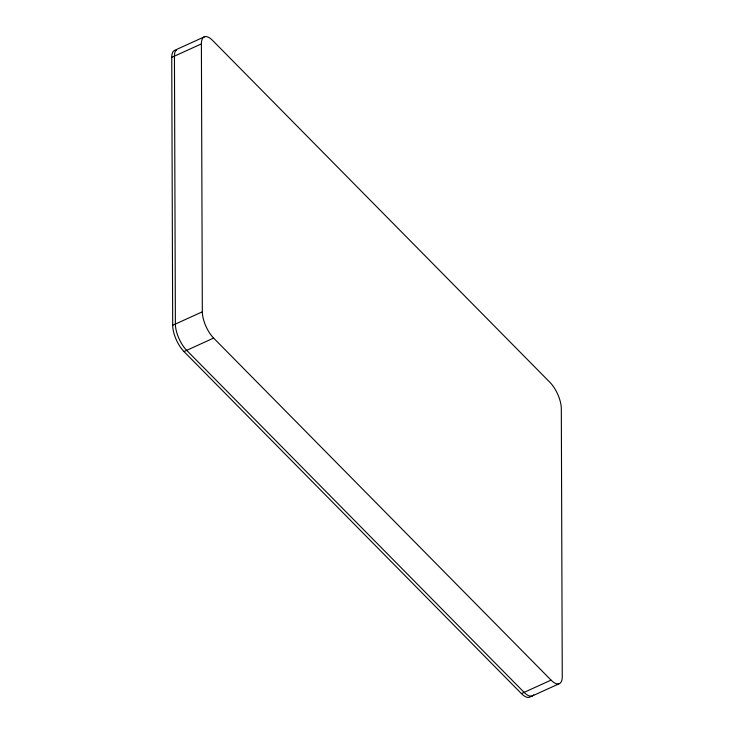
<?xml version="1.0" encoding="UTF-8"?>
<svg xmlns="http://www.w3.org/2000/svg" width="734" height="734" viewBox="0 0 734 734"><rect width="100%" height="100%" fill="white"/><g stroke="black" fill="none" stroke-linecap="round" stroke-linejoin="round"><path stroke-width="1.1" d="M204.648 36.7L177.701 48.958A20.249 8.239 65.5 0 0 174.444 56.142L175.38 324.061A20.249 8.239 65.5 0 0 186.675 350.347L524.113 692.364A20.249 8.239 65.5 0 0 533.82 694.795M171.747 57.371L201.391 43.893A20.249 8.239 65.5 0 1 212.585 40.407L550.014 382.432A20.249 8.239 65.5 0 1 561.317 408.719L562.253 676.629A20.249 8.239 65.5 0 1 551.06 680.115L521.415 693.593L183.986 351.568A20.249 8.239 65.5 0 1 172.683 325.281L171.747 57.371A20.249 8.239 65.5 0 1 176.499 50.04M172.683 325.281L202.327 311.803L201.391 43.893M183.986 351.568L213.622 338.09L551.06 680.115M532.049 696.071L558.996 683.813M213.622 338.09A20.249 8.239 65.5 0 1 202.327 311.803M531.132 696.025A20.249 8.239 65.5 0 1 521.415 693.593"/></g></svg>
